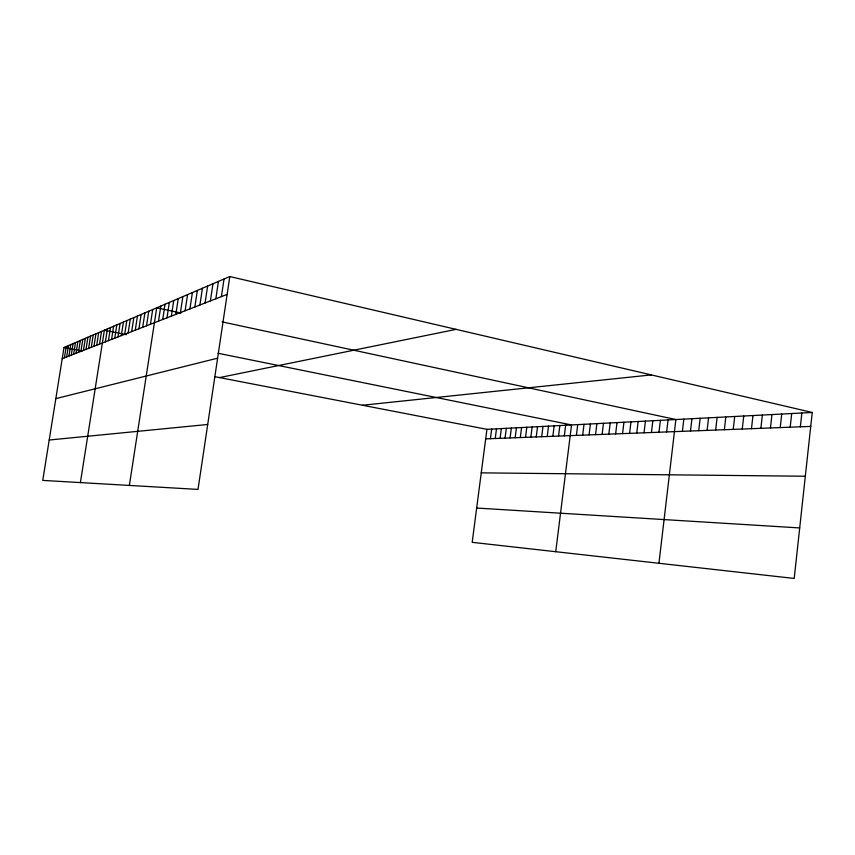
<?xml version="1.0" encoding="UTF-8"?>
<svg xmlns="http://www.w3.org/2000/svg" width="855" height="855" viewBox="0 0 855 855"><rect width="100%" height="100%" fill="white"/><g stroke="black" fill="none" stroke-linecap="round" stroke-linejoin="round"><path stroke-width="1.28" d="M790.191 427.201L791.698 413.521M800.355 426.805L801.872 412.997M812.25 412.463L794.21 578.45L472.184 542.337L486.933 429.338L812.25 412.463L229.803 276.55L64.007 347.472L42.75 480.403L198.007 489.413L229.803 276.55M770.462 427.949L771.947 414.547M780.23 427.575L781.727 414.044M742.268 429.028L743.743 416.011M751.481 428.676L752.966 415.53M760.875 428.323L762.361 415.049M715.656 430.054L717.11 417.39M724.367 429.723L725.82 416.941M733.237 429.381L734.702 416.481M690.487 431.016L691.93 418.704M698.727 430.706L700.17 418.277M707.117 430.375L708.56 417.839M666.644 431.935L668.065 419.944M658.938 563.285L675.878 419.538L222.129 321.886M682.397 431.326L683.829 419.121M644.029 432.801L645.429 421.109M651.446 432.512L652.846 420.724M658.981 432.224L660.391 420.339M615.632 433.891L617.011 422.584M622.558 433.624L623.936 422.231M629.59 433.346L630.979 421.868M636.751 433.079L638.151 421.494M589.052 434.906L590.41 423.973M595.54 434.661L596.897 423.631M602.123 434.404L603.491 423.289M608.824 434.148L610.192 422.947M564.332 435.847L565.668 425.256M555.729 551.71L571.546 424.946L218.014 353.254M576.398 435.387L577.734 424.625M582.672 435.152L584.018 424.304M541.685 436.723L542.989 426.431M547.221 436.51L548.525 426.143M552.843 436.296L554.158 425.854M558.55 436.071L559.865 425.555M515.148 437.739L516.431 427.81M520.31 437.536L521.593 427.543M525.536 437.343L526.819 427.265M530.837 437.14L532.131 426.998M536.224 436.926L537.517 426.709M490.428 438.679L491.678 429.092M495.237 438.497L496.488 428.847M500.111 438.316L501.372 428.59M505.059 438.123L506.32 428.334M510.072 437.931L511.343 428.066M205.072 302.991L207.626 286.04M210.373 300.917L212.959 283.753M215.823 298.801L218.431 281.413M221.402 296.621L224.042 279.019M180.416 312.599L182.852 296.632M185.108 310.771L187.566 294.622M189.917 308.89L192.396 292.549M194.844 306.977L197.355 290.433M199.899 305.011L202.421 288.263M129.362 485.437L156.721 307.811L180.993 313.037M158.517 321.138L160.836 306.058M162.696 319.503L165.036 304.252M166.982 317.836L169.343 302.413M171.353 316.126L173.736 300.533M175.831 314.384L178.246 298.609M124.691 334.316L126.829 320.604M128.143 332.969L130.302 319.118M131.659 331.601L133.84 317.6M135.261 330.201L137.452 316.051M138.927 328.769L141.139 314.48M142.678 327.305L144.912 312.866M146.515 325.808L148.77 311.22M150.427 324.291L152.703 309.531M99.511 344.127L101.521 331.43M80.402 482.594L104.385 330.201L126.529 334.69M105.368 341.85L107.409 328.908M108.435 340.653L110.487 327.593M111.556 339.435L113.63 326.247M114.741 338.195L116.825 324.879M117.99 336.923L120.095 323.479M121.303 335.641L123.43 322.057M71.264 355.146L73.103 343.582M73.615 354.227L75.475 342.566M76.01 353.286L77.88 341.54M78.446 352.346L80.327 340.493M80.926 351.373L82.817 339.424M83.437 350.39L85.35 338.345M86.002 349.396L87.926 337.244M88.61 348.38L90.555 336.122M91.261 347.344L93.216 334.978M93.965 346.296L95.931 333.813M96.711 345.217L98.699 332.627M64.424 357.807L66.23 346.521M66.669 356.93L68.486 345.559M68.945 356.043L70.773 344.576M62.212 358.662L227.141 294.387M55.832 398.622L217.608 358.181M219.564 377.579L456.1 329.357M362.477 405.249L651.318 374.907M49.205 440.015L207.701 424.486M485.683 438.872L810.732 426.41M481.247 472.858L805.314 476.235M476.663 508.041L799.703 527.93M64.007 347.472L82.198 350.988M214.648 376.638L486.933 429.338"/></g></svg>
